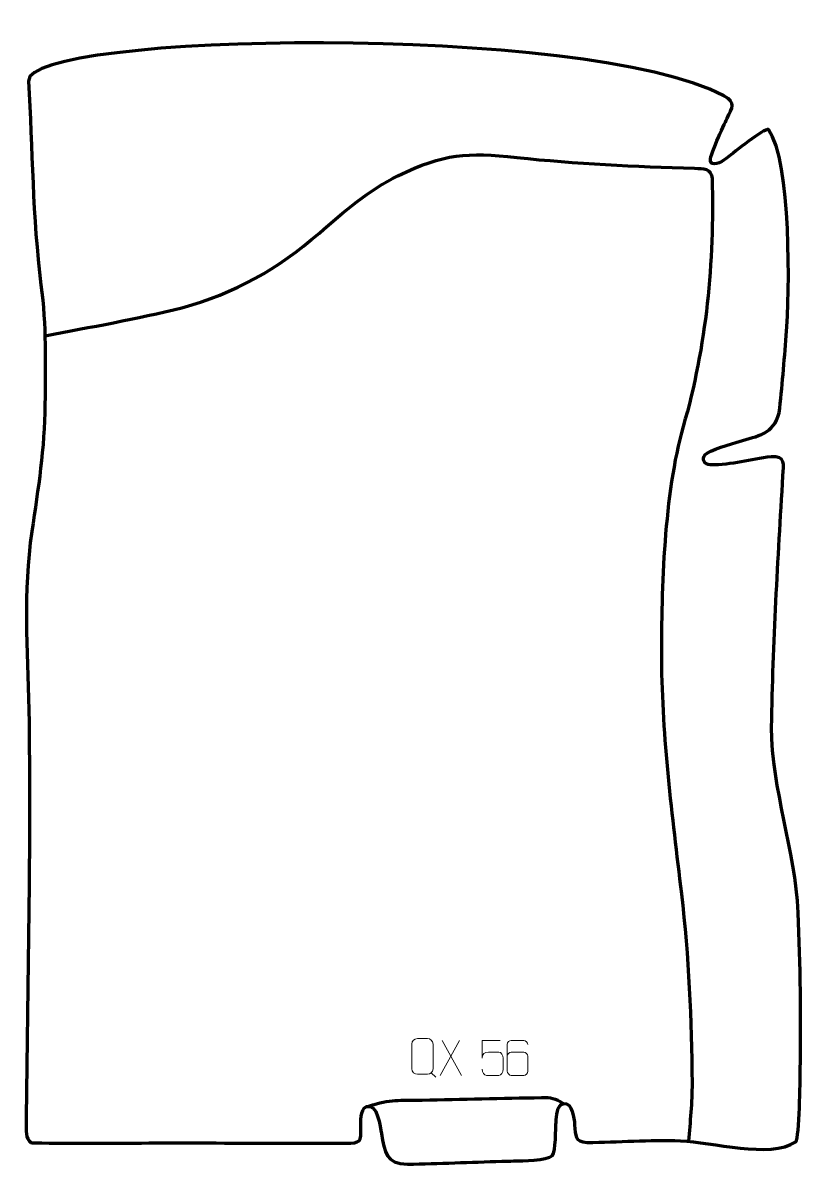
# Model space of a CAD drawing. Header units: millimetres. Extents: x 1110 to 1665, y -5 to 808.
import ezdxf

# ---------------------------------------------------------------- set-up
doc = ezdxf.new("R2010")
doc.units = ezdxf.units.MM
doc.header["$MEASUREMENT"] = 0
doc.layers.add('layer 2', color=7, linetype='Continuous')
doc.layers.add('layer 3', color=7, linetype='Continuous')

msp = doc.modelspace()

# ---------------------------------------------------------------- linework, layer by layer
at = {"layer": 'layer 2', "color": 142, "lineweight": 158}
for points, knots in [([(1126.2766, 584.7999), (1158.7098, 591.0972), (1191.6083, 596.8972), (1223.6883, 604.7503), (1223.6883, 604.7503), (1261.7881, 615.2312), (1291.9091, 632.276), (1321.6901, 658.0466), (1321.6901, 658.0466), (1339.1398, 673.1265), (1356.8177, 688.5977), (1377.6403, 698.8642), (1377.6403, 698.8642), (1411.0806, 714.7585), (1426.5262, 715.6317), (1462.2982, 711.7921), (1462.2982, 711.7921), (1504.4725, 707.4493), (1546.6633, 705.32), (1589.0327, 704.1856), (1589.0327, 704.1856), (1595.2917, 703.9553), (1600.9339, 704.2219), (1601.4885, 696.9423), (1601.4885, 696.9423), (1603.1608, 637.3944), (1597.4786, 577.599), (1580.8893, 520.247), (1580.8893, 520.247), (1567.1708, 471.9409), (1565.2957, 405.179), (1565.3481, 354.6194), (1565.3481, 354.6194), (1565.8737, 297.5696), (1572.8044, 243.8589), (1579.6233, 187.4578), (1579.6233, 187.4578), (1584.8214, 142.872), (1586.8228, 97.479), (1587.1689, 52.6025), (1587.1689, 52.6025), (1587.2759, 38.7357), (1585.7573, 25.0322), (1584.6745, 11.2319)], [0, 0, 0, 0, 0.08333333, 0.08333333, 0.08333333, 0.08333333, 0.16666667, 0.16666667, 0.16666667, 0.16666667, 0.25, 0.25, 0.25, 0.25, 0.33333333, 0.33333333, 0.33333333, 0.33333333, 0.41666667, 0.41666667, 0.41666667, 0.41666667, 0.5, 0.5, 0.5, 0.5, 0.58333333, 0.58333333, 0.58333333, 0.58333333, 0.66666667, 0.66666667, 0.66666667, 0.66666667, 0.75, 0.75, 0.75, 0.75, 0.83333333, 0.83333333, 0.83333333, 0.83333333, 1, 1, 1, 1]), ([(1356.8854, 36.1257), (1372.3126, 41.3346), (1379.1914, 40.1896), (1395.0074, 40.5424), (1395.0074, 40.5424), (1423.325, 41.1739), (1451.7347, 41.7969), (1480.0519, 42.2717), (1480.0519, 42.2717), (1486.8152, 42.3851), (1489.6212, 42.1079), (1495.2956, 38.1834)], [0, 0, 0, 0, 0.25, 0.25, 0.25, 0.25, 0.5, 0.5, 0.5, 0.5, 1, 1, 1, 1])]:
    msp.add_open_spline(points, degree=3, knots=knots, dxfattribs=at)
at = {"layer": 'layer 3', "color": 242, "lineweight": 158}
msp.add_open_spline([(1609.9504, 755.7917), (1619.0809, 750.4282), (1615.9492, 747.9844), (1612.1121, 739.5843), (1612.1121, 739.5843), (1610.0345, 735.0364), (1598.7771, 711.9975), (1600.3859, 708.7033), (1600.3859, 708.7033), (1603.001, 704.6084), (1610.1106, 710.106), (1612.6604, 711.9693), (1612.6604, 711.9693), (1616.6384, 714.9552), (1638.3854, 732.9546), (1641.7468, 731.6996), (1641.7468, 731.6996), (1658.0252, 709.129), (1656.8883, 615.048), (1654.3652, 584.9508), (1654.3652, 584.9508), (1652.8416, 566.8585), (1651.413, 547.902), (1649.2295, 529.9302), (1649.2295, 529.9302), (1645.4546, 514.572), (1634.0565, 513.5988), (1620.7123, 509.5945), (1620.7123, 509.5945), (1615.8556, 508.1372), (1599.0424, 503.2741), (1596.2213, 499.9624), (1596.2213, 499.9624), (1593.9249, 496.471), (1595.8828, 493.3575), (1600.1266, 493.0091), (1600.1266, 493.0091), (1615.9862, 492.522), (1628.4952, 497.0354), (1643.5528, 498.7408), (1643.5528, 498.7408), (1654.1344, 499.1852), (1652.4738, 493.639), (1651.9649, 485.1037), (1651.9649, 485.1037), (1648.4718, 425.6668), (1644.7755, 365.7301), (1643.8687, 306.208), (1643.8687, 306.208), (1643.9537, 261.0842), (1660.9527, 219.037), (1662.8441, 173.865), (1662.8441, 173.865), (1664.3234, 136.9938), (1664.9501, 98.9157), (1664.2943, 62.0272), (1664.2943, 62.0272), (1664.1709, 54.749), (1663.7861, 14.1507), (1661.1521, 10.7847), (1661.1521, 10.7847), (1642.7542, -1.4195), (1601.212, 10.7002), (1579.0297, 11.5788), (1579.0297, 11.5788), (1556.5239, 12.3234), (1534.7313, 10.5509), (1512.369, 10.263), (1512.369, 10.263), (1503.4572, 10.9104), (1504.296, 14.971), (1503.5576, 22.9571), (1503.5576, 22.9571), (1503.1376, 27.4991), (1502.1029, 38.4357), (1495.6465, 38.133), (1495.6465, 38.133), (1490.8197, 36.5782), (1490.5115, 29.2152), (1490.287, 24.9785), (1490.287, 24.9785), (1490.0838, 20.6578), (1490.1528, 3.6829), (1487.7206, 1.1377), (1487.7206, 1.1377), (1483.8657, -2.8965), (1466.2578, -2.7259), (1460.2943, -2.8482), (1460.2943, -2.8482), (1457.4268, -2.9071), (1454.5611, -2.9558), (1451.6938, -3.0293), (1451.6938, -3.0293), (1429.3, -3.7245), (1406.8651, -4.7758), (1384.4688, -5.1415), (1384.4688, -5.1415), (1368.8613, -4.7941), (1368.2729, 3.1991), (1365.9416, 16.6717), (1365.9416, 16.6717), (1365.1572, 21.2051), (1363.0392, 38.8206), (1355.1569, 35.8161), (1355.1569, 35.8161), (1350.5297, 33.3992), (1351.2573, 25.2557), (1351.2869, 20.836), (1351.2869, 20.836), (1351.3528, 11.0454), (1351.3533, 9.6674), (1340.4131, 9.8012), (1340.4131, 9.8012), (1327.3907, 9.9605), (1314.3651, 9.9042), (1301.3413, 9.9114), (1301.3413, 9.9114), (1269.8343, 9.929), (1238.327, 9.9466), (1206.8203, 9.9643), (1206.8203, 9.9643), (1197.4693, 9.9673), (1116.9516, 9.592), (1116.0438, 10.227), (1116.0438, 10.227), (1112.3153, 12.8344), (1112.8133, 19.6207), (1112.835, 23.6154), (1112.835, 23.6154), (1113.488, 121.738), (1116.4172, 220.3633), (1114.6844, 318.4285), (1114.6844, 318.4285), (1113.7184, 362.4652), (1110.4155, 401.319), (1116.8568, 445.5026), (1116.8568, 445.5026), (1121.4312, 476.5477), (1125.8988, 504.2855), (1126.159, 535.906), (1126.159, 535.906), (1126.5017, 565.4824), (1127.1944, 591.6792), (1123.3329, 621.2518), (1123.3329, 621.2518), (1117.3339, 668.8856), (1117.1805, 718.2228), (1114.548, 766.2623), (1114.548, 766.2623), (1112.6523, 800.7482), (1511.6952, 807.7452), (1609.9504, 755.7917)], degree=3, knots=[0, 0, 0, 0, 0.02564103, 0.02564103, 0.02564103, 0.02564103, 0.05128205, 0.05128205, 0.05128205, 0.05128205, 0.07692308, 0.07692308, 0.07692308, 0.07692308, 0.1025641, 0.1025641, 0.1025641, 0.1025641, 0.12820513, 0.12820513, 0.12820513, 0.12820513, 0.15384615, 0.15384615, 0.15384615, 0.15384615, 0.17948718, 0.17948718, 0.17948718, 0.17948718, 0.20512821, 0.20512821, 0.20512821, 0.20512821, 0.23076923, 0.23076923, 0.23076923, 0.23076923, 0.25641026, 0.25641026, 0.25641026, 0.25641026, 0.28205128, 0.28205128, 0.28205128, 0.28205128, 0.30769231, 0.30769231, 0.30769231, 0.30769231, 0.33333333, 0.33333333, 0.33333333, 0.33333333, 0.35897436, 0.35897436, 0.35897436, 0.35897436, 0.38461538, 0.38461538, 0.38461538, 0.38461538, 0.41025641, 0.41025641, 0.41025641, 0.41025641, 0.43589744, 0.43589744, 0.43589744, 0.43589744, 0.46153846, 0.46153846, 0.46153846, 0.46153846, 0.48717949, 0.48717949, 0.48717949, 0.48717949, 0.51282051, 0.51282051, 0.51282051, 0.51282051, 0.53846154, 0.53846154, 0.53846154, 0.53846154, 0.56410256, 0.56410256, 0.56410256, 0.56410256, 0.58974359, 0.58974359, 0.58974359, 0.58974359, 0.61538462, 0.61538462, 0.61538462, 0.61538462, 0.64102564, 0.64102564, 0.64102564, 0.64102564, 0.66666667, 0.66666667, 0.66666667, 0.66666667, 0.69230769, 0.69230769, 0.69230769, 0.69230769, 0.71794872, 0.71794872, 0.71794872, 0.71794872, 0.74358974, 0.74358974, 0.74358974, 0.74358974, 0.76923077, 0.76923077, 0.76923077, 0.76923077, 0.79487179, 0.79487179, 0.79487179, 0.79487179, 0.82051282, 0.82051282, 0.82051282, 0.82051282, 0.84615385, 0.84615385, 0.84615385, 0.84615385, 0.87179487, 0.87179487, 0.87179487, 0.87179487, 0.8974359, 0.8974359, 0.8974359, 0.8974359, 0.92307692, 0.92307692, 0.92307692, 0.92307692, 0.94871795, 0.94871795, 0.94871795, 0.94871795, 1, 1, 1, 1], dxfattribs=at)
at = {"layer": 'layer 3', "color": 250, "lineweight": 9}
for points, knots in [([(1391.5258, 84.285), (1393.8936, 84.285), (1396.2616, 84.285), (1398.6296, 84.285), (1398.6296, 84.285), (1400.6114, 84.3212), (1402.6387, 82.8027), (1402.6658, 80.3211), (1402.6658, 80.3211), (1402.6655, 74.4705), (1402.6655, 68.6196), (1402.6658, 62.7682), (1402.6658, 62.7682), (1402.5236, 60.4029), (1400.8161, 58.8966), (1398.6296, 58.8856), (1398.6296, 58.8856), (1396.2556, 58.8861), (1393.8818, 58.8861), (1391.5083, 58.8856), (1391.5083, 58.8856), (1389.5484, 58.7784), (1387.5406, 60.6969), (1387.5521, 62.7506), (1387.5521, 62.7506), (1387.5524, 68.6246), (1387.5524, 74.4984), (1387.5521, 80.3718), (1387.5521, 80.3718), (1387.5564, 82.5484), (1389.3346, 84.2987), (1391.5258, 84.285)], [0, 0, 0, 0, 0.11111111, 0.11111111, 0.11111111, 0.11111111, 0.22222222, 0.22222222, 0.22222222, 0.22222222, 0.33333333, 0.33333333, 0.33333333, 0.33333333, 0.44444444, 0.44444444, 0.44444444, 0.44444444, 0.55555556, 0.55555556, 0.55555556, 0.55555556, 0.66666667, 0.66666667, 0.66666667, 0.66666667, 0.77777778, 0.77777778, 0.77777778, 0.77777778, 1, 1, 1, 1]), ([(1450.5411, 82.9476), (1450.5411, 82.9476), (1437.6894, 82.9476), (1437.6894, 82.9476), (1437.6894, 82.9476), (1437.6897, 78.717), (1437.6897, 74.4861), (1437.6894, 70.2549), (1437.6894, 70.2549), (1437.6891, 73.565), (1439.3201, 74.6368), (1442.1321, 74.6973), (1442.1321, 74.6973), (1444.5717, 74.6976), (1447.0112, 74.6976), (1449.4504, 74.6973), (1449.4504, 74.6973), (1451.1002, 74.7041), (1452.5751, 72.3236), (1452.6036, 70.2549), (1452.6036, 70.2549), (1452.6033, 67.6676), (1452.6033, 65.08), (1452.6036, 62.4923), (1452.6036, 62.4923), (1452.6498, 60.5329), (1451.1504, 58.0966), (1449.5245, 58.0381), (1449.5245, 58.0381), (1447.568, 58.0384), (1442.673, 58.0384), (1440.716, 58.0381), (1440.716, 58.0381), (1438.8705, 58.0293), (1437.7634, 59.9941), (1437.7426, 62.5452)], [0, 0, 0, 0, 0.1, 0.1, 0.1, 0.1, 0.2, 0.2, 0.2, 0.2, 0.3, 0.3, 0.3, 0.3, 0.4, 0.4, 0.4, 0.4, 0.5, 0.5, 0.5, 0.5, 0.6, 0.6, 0.6, 0.6, 0.7, 0.7, 0.7, 0.7, 0.8, 0.8, 0.8, 0.8, 1, 1, 1, 1]), ([(1470.2415, 80.0721), (1470.2174, 81.4116), (1468.8612, 83.0648), (1467.2893, 83.0305), (1467.2893, 83.0305), (1464.3045, 83.0302), (1461.3193, 83.0302), (1458.3339, 83.0305), (1458.3339, 83.0305), (1457.1148, 83.0454), (1455.3866, 81.6078), (1455.3816, 80.0721), (1455.3816, 80.0721), (1455.3819, 73.7116), (1455.3819, 67.3508), (1455.3816, 60.9901), (1455.3816, 60.9901), (1455.3863, 59.8272), (1457.1148, 58.0561), (1458.3339, 58.0317), (1458.3339, 58.0317), (1461.3193, 58.032), (1464.3045, 58.032), (1467.2893, 58.0317), (1467.2893, 58.0317), (1468.5674, 58.0755), (1470.2371, 59.69), (1470.2415, 60.9901), (1470.2415, 60.9901), (1470.2415, 64.5734), (1470.2415, 68.1565), (1470.2415, 71.7392), (1470.2415, 71.7392), (1470.203, 73.2174), (1468.6203, 74.6503), (1467.2893, 74.6483), (1467.2893, 74.6483), (1464.3045, 74.6486), (1461.3193, 74.6486), (1458.3339, 74.6483), (1458.3339, 74.6483), (1457.0044, 74.6533), (1455.3614, 73.146), (1455.4031, 71.7175)], [0, 0, 0, 0, 0.08333333, 0.08333333, 0.08333333, 0.08333333, 0.16666667, 0.16666667, 0.16666667, 0.16666667, 0.25, 0.25, 0.25, 0.25, 0.33333333, 0.33333333, 0.33333333, 0.33333333, 0.41666667, 0.41666667, 0.41666667, 0.41666667, 0.5, 0.5, 0.5, 0.5, 0.58333333, 0.58333333, 0.58333333, 0.58333333, 0.66666667, 0.66666667, 0.66666667, 0.66666667, 0.75, 0.75, 0.75, 0.75, 0.83333333, 0.83333333, 0.83333333, 0.83333333, 1, 1, 1, 1])]:
    msp.add_open_spline(points, degree=3, knots=knots, dxfattribs=at)
for points in [[(1421.5248, 83.008), (1421.5248, 83.008), (1407.7842, 58.1122), (1407.7842, 58.1122)], [(1409.2388, 83.008), (1409.2388, 83.008), (1422.9794, 58.0545), (1422.9794, 58.0545)], [(1401.4559, 59.9836), (1401.4559, 59.9836), (1404.6661, 56.7767), (1404.6661, 56.7767)]]:
    msp.add_open_spline(points, degree=3, dxfattribs=at)

doc.saveas('drawing.dxf')
